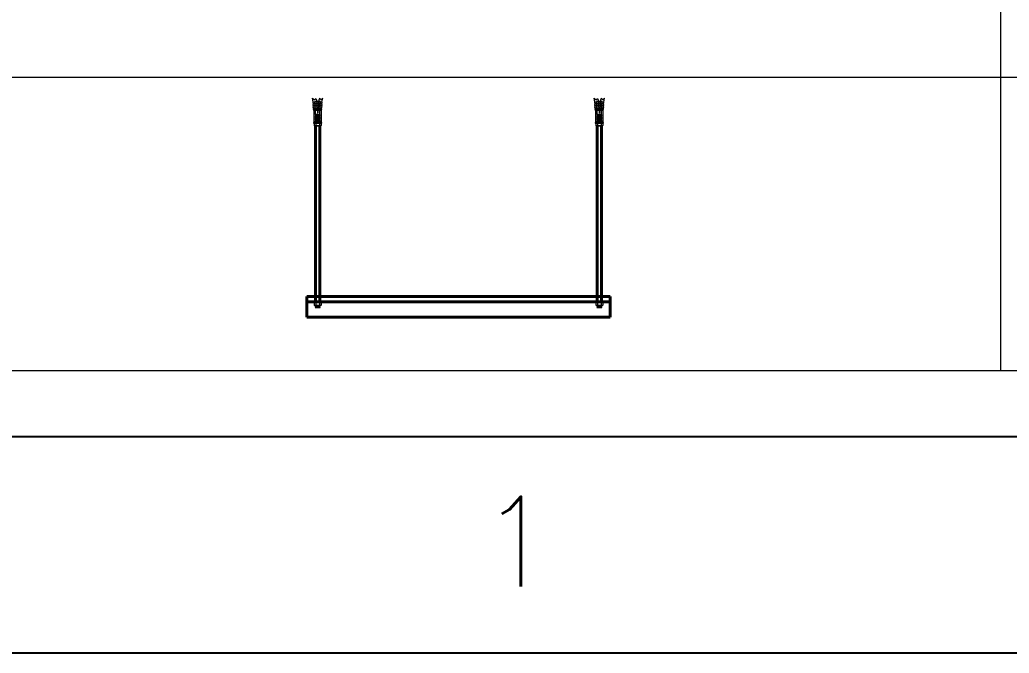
# Model space of a CAD drawing. Extents: x 2982526 to 3135339, y -1389320 to -1338265.
# Drawn here: x 2984340 to 2986128, y -1389320 to -1388175 of the extents above; entities that cross this region are included whole.
import ezdxf
from ezdxf.enums import TextEntityAlignment as Align

# ---------------------------------------------------------------- set-up
doc = ezdxf.new("R2010")
doc.units = 0
doc.header["$MEASUREMENT"] = 0
doc.linetypes.add('CONTINU', pattern=[0])
doc.layers.add('M_HVAC_DUCT SUPPORT', color=16, linetype='Continuous', lineweight=20, transparency=0.4)
doc.layers.add('MEP_HVAC_TEXT', color=7, linetype='Continuous')
doc.layers.add('TITLE', color=7, linetype='Continuous')
doc.styles.add('ROMANS', font='romans.shx')

# ---------------------------------------------------------------- blocks, each defined once
blk = doc.blocks.new('A$C1BA14061')
at = {"layer": 'TITLE'}
blk.add_line((202692.2, -139173.7), (1203.9, -139173.7), dxfattribs=at)
at = {"layer": 'TITLE', "color": 7}
blk.add_line((203982.1, -140463.6), (0, -140463.6), dxfattribs=at)
at = {"layer": 'TITLE', "color": 0, "style": 'ROMANS', "width": 1}
blk.add_text('1', height=534.7, dxfattribs=at).set_placement((8851.7, -139799.3), align=Align.MIDDLE)
blk = doc.blocks.new('*U38')
at = {"layer": 'M_HVAC_DUCT SUPPORT', "color": 8, "linetype": 'Continuous', "ltscale": 500}
for p, q in [((-73463.1, 601892.4), (-73464.7, 601901.7)), ((-73464.7, 601901.7), (-73461.2, 601898.1)), ((-73463.5, 601892.4), (-73442.3, 601892.4)), ((-73462.6, 601888.6), (-73463.5, 601892.4)), ((-73461.2, 601898.1), (-73457.5, 601900.9)), ((-73458.1, 601873.3), (-73459.6, 601893.5)), ((-73459.1, 601894.3, 51366.3), (-73446.7, 601894.3, 51366.3)), ((-73457.5, 601900.9), (-73455.7, 601897.4)), ((-73455.7, 601897.4), (-73453.4, 601867.7)), ((-73450.1, 601897.4), (-73452.4, 601867.7)), ((-73448.3, 601900.9), (-73450.1, 601897.4)), ((-73444.6, 601898.1), (-73448.3, 601900.9)), ((-73447.7, 601873.3), (-73446.2, 601893.5)), ((-73441.1, 601901.7), (-73444.6, 601898.1)), ((-73443.2, 601888.6), (-73442.3, 601892.4)), ((-73442.7, 601892.4), (-73441.1, 601901.7)), ((-72803.3, 601892.4), (-72805, 601901.7)), ((-72805, 601901.7), (-72801.5, 601898.1)), ((-72803.8, 601892.4), (-72782.6, 601892.4)), ((-72802.9, 601888.6), (-72803.8, 601892.4)), ((-72801.5, 601898.1), (-72797.8, 601900.9)), ((-72798.3, 601873.3), (-72799.9, 601893.5)), ((-72799.4, 601894.3, 51366.3), (-72787, 601894.3, 51366.3)), ((-72797.8, 601900.9), (-72796, 601897.4)), ((-72796, 601897.4), (-72793.7, 601867.7)), ((-72790.4, 601897.4), (-72792.7, 601867.7)), ((-72788.6, 601900.9), (-72790.4, 601897.4)), ((-72784.9, 601898.1), (-72788.6, 601900.9)), ((-72788, 601873.3), (-72786.5, 601893.5)), ((-72781.4, 601901.7), (-72784.9, 601898.1)), ((-72783.5, 601888.6), (-72782.6, 601892.4)), ((-72783, 601892.4), (-72781.4, 601901.7)), ((-73463.5, 601888.6), (-73442.3, 601888.6)), ((-73462.6, 601884.8), (-73463.5, 601888.6)), ((-73463.5, 601884.8), (-73442.3, 601884.8)), ((-73462.6, 601881), (-73463.5, 601884.8)), ((-73463.1, 601881), (-73442.7, 601881)), ((-73462.2, 601877.1), (-73463.1, 601881)), ((-73443.2, 601877.1), (-73462.6, 601877.1)), ((-73461.8, 601873.3), (-73462.6, 601877.1)), ((-73462.2, 601877.1), (-73443.6, 601877.1)), ((-73462.2, 601873.3), (-73443.6, 601873.3)), ((-73462.2, 601845.2), (-73462.2, 601873.3)), ((-73458.1, 601864), (-73458.1, 601873.3)), ((-73447.7, 601864.8), (-73447.7, 601873.3)), ((-73444, 601873.3), (-73443.2, 601877.1)), ((-73443.6, 601877.1), (-73442.7, 601881)), ((-73443.6, 601873.3), (-73443.6, 601845.2)), ((-73443.2, 601884.8), (-73442.3, 601888.6)), ((-73443.2, 601881), (-73442.3, 601884.8)), ((-72803.8, 601888.6), (-72782.6, 601888.6)), ((-72802.9, 601884.8), (-72803.8, 601888.6)), ((-72803.8, 601884.8), (-72782.6, 601884.8)), ((-72802.9, 601881), (-72803.8, 601884.8)), ((-72803.3, 601881), (-72783, 601881)), ((-72802.5, 601877.1), (-72803.3, 601881)), ((-72783.5, 601877.1), (-72802.9, 601877.1)), ((-72802.1, 601873.3), (-72802.9, 601877.1)), ((-72802.5, 601877.1), (-72783.9, 601877.1)), ((-72802.5, 601873.3), (-72783.9, 601873.3)), ((-72802.5, 601845.2), (-72802.5, 601873.3)), ((-72798.3, 601864), (-72798.3, 601873.3)), ((-72788, 601864.8), (-72788, 601873.3)), ((-72784.3, 601873.3), (-72783.5, 601877.1)), ((-72783.9, 601877.1), (-72783, 601881)), ((-72783.9, 601873.3), (-72783.9, 601845.2)), ((-72783.5, 601884.8), (-72782.6, 601888.6)), ((-72783.5, 601881), (-72782.6, 601884.8)), ((-73459.3, 601847.9), (-73459.3, 601845.2)), ((-73447.3, 601847.9), (-73459.3, 601847.9)), ((-73458.9, 601863.1), (-73446.9, 601864)), ((-73458.9, 601863.1), (-73458.1, 601864)), ((-73458.1, 601862.3), (-73458.9, 601863.1)), ((-73458.9, 601861.4), (-73446.9, 601862.3)), ((-73458.9, 601861.4), (-73458.1, 601862.3)), ((-73458.1, 601860.6), (-73458.9, 601861.4)), ((-73458.9, 601859.7), (-73446.9, 601860.6)), ((-73458.9, 601859.7), (-73458.1, 601860.6)), ((-73458.1, 601858.9), (-73458.9, 601859.7)), ((-73458.9, 601858.1), (-73446.9, 601858.9)), ((-73458.9, 601858.1), (-73458.1, 601858.9)), ((-73458.1, 601857.2), (-73458.9, 601858.1)), ((-73458.9, 601856.4), (-73446.9, 601857.2)), ((-73458.9, 601856.4), (-73458.1, 601857.2)), ((-73458.1, 601855.5), (-73458.9, 601856.4)), ((-73458.9, 601854.7), (-73446.9, 601855.5)), ((-73458.9, 601854.7), (-73458.1, 601855.5)), ((-73458.1, 601853.8), (-73458.9, 601854.7)), ((-73458.9, 601853), (-73446.9, 601853.8)), ((-73458.9, 601853), (-73458.1, 601853.8)), ((-73458.1, 601852.1), (-73458.9, 601853)), ((-73458.9, 601851.3), (-73446.9, 601852.1)), ((-73458.9, 601851.3), (-73458.1, 601852.1)), ((-73458.1, 601850.4), (-73458.9, 601851.3)), ((-73458.9, 601849.6), (-73446.9, 601850.4)), ((-73458.9, 601849.6), (-73458.1, 601850.4)), ((-73458.1, 601848.7), (-73458.9, 601849.6)), ((-73458.9, 601847.9), (-73446.9, 601848.7)), ((-73458.9, 601847.9), (-73458.1, 601848.7)), ((-73458.9, 601847.9), (-73458.9, 601847.9)), ((-73447.7, 601864.8), (-73458.1, 601864.8)), ((-73458.1, 601864), (-73447.7, 601864.8)), ((-73458.1, 601864), (-73447.7, 601864.8)), ((-73458.1, 601862.3), (-73447.7, 601863.1)), ((-73458.1, 601860.6), (-73447.7, 601861.4)), ((-73458.1, 601858.9), (-73447.7, 601859.7)), ((-73458.1, 601857.2), (-73447.7, 601858.1)), ((-73458.1, 601855.5), (-73447.7, 601856.4)), ((-73458.1, 601853.8), (-73447.7, 601854.7)), ((-73458.1, 601852.1), (-73447.7, 601853)), ((-73458.1, 601850.4), (-73447.7, 601851.3)), ((-73458.1, 601848.7), (-73447.7, 601849.6)), ((-73452.4, 601867.7), (-73453.4, 601867.7)), ((-73446.9, 601864), (-73447.7, 601864.8)), ((-73447.7, 601863.1), (-73446.9, 601864)), ((-73446.9, 601862.3), (-73447.7, 601863.1)), ((-73447.7, 601861.4), (-73446.9, 601862.3)), ((-73446.9, 601860.6), (-73447.7, 601861.4)), ((-73447.7, 601859.7), (-73446.9, 601860.6)), ((-73446.9, 601858.9), (-73447.7, 601859.7)), ((-73447.7, 601858.1), (-73446.9, 601858.9)), ((-73446.9, 601857.2), (-73447.7, 601858.1)), ((-73447.7, 601856.4), (-73446.9, 601857.2)), ((-73446.9, 601855.5), (-73447.7, 601856.4)), ((-73447.7, 601854.7), (-73446.9, 601855.5)), ((-73446.9, 601853.8), (-73447.7, 601854.7)), ((-73447.7, 601853), (-73446.9, 601853.8)), ((-73446.9, 601852.1), (-73447.7, 601853)), ((-73447.7, 601851.3), (-73446.9, 601852.1)), ((-73446.9, 601850.4), (-73447.7, 601851.3)), ((-73447.7, 601849.6), (-73446.9, 601850.4)), ((-73446.9, 601848.7), (-73447.7, 601849.6)), ((-73447.7, 601847.9), (-73446.9, 601848.7)), ((-73447.3, 601847.9), (-73447.3, 601845.2)), ((-72799.6, 601847.9), (-72799.6, 601845.2)), ((-72787.6, 601847.9), (-72799.6, 601847.9)), ((-72799.2, 601863.1), (-72787.2, 601864)), ((-72799.2, 601863.1), (-72798.3, 601864)), ((-72798.3, 601862.3), (-72799.2, 601863.1)), ((-72799.2, 601861.4), (-72787.2, 601862.3)), ((-72799.2, 601861.4), (-72798.3, 601862.3)), ((-72798.3, 601860.6), (-72799.2, 601861.4)), ((-72799.2, 601859.7), (-72787.2, 601860.6)), ((-72799.2, 601859.7), (-72798.3, 601860.6)), ((-72798.3, 601858.9), (-72799.2, 601859.7)), ((-72799.2, 601858.1), (-72787.2, 601858.9)), ((-72799.2, 601858.1), (-72798.3, 601858.9)), ((-72798.3, 601857.2), (-72799.2, 601858.1)), ((-72799.2, 601856.4), (-72787.2, 601857.2)), ((-72799.2, 601856.4), (-72798.3, 601857.2)), ((-72798.3, 601855.5), (-72799.2, 601856.4)), ((-72799.2, 601854.7), (-72787.2, 601855.5)), ((-72799.2, 601854.7), (-72798.3, 601855.5)), ((-72798.3, 601853.8), (-72799.2, 601854.7)), ((-72799.2, 601853), (-72787.2, 601853.8)), ((-72799.2, 601853), (-72798.3, 601853.8)), ((-72798.3, 601852.1), (-72799.2, 601853)), ((-72799.2, 601851.3), (-72787.2, 601852.1)), ((-72799.2, 601851.3), (-72798.3, 601852.1)), ((-72798.3, 601850.4), (-72799.2, 601851.3)), ((-72799.2, 601849.6), (-72787.2, 601850.4)), ((-72799.2, 601849.6), (-72798.3, 601850.4)), ((-72798.3, 601848.7), (-72799.2, 601849.6)), ((-72799.2, 601847.9), (-72787.2, 601848.7)), ((-72799.2, 601847.9), (-72798.3, 601848.7)), ((-72799.2, 601847.9), (-72799.2, 601847.9)), ((-72788, 601864.8), (-72798.3, 601864.8)), ((-72798.3, 601864), (-72788, 601864.8)), ((-72798.3, 601864), (-72788, 601864.8)), ((-72798.3, 601862.3), (-72788, 601863.1)), ((-72798.3, 601860.6), (-72788, 601861.4)), ((-72798.3, 601858.9), (-72788, 601859.7)), ((-72798.3, 601857.2), (-72788, 601858.1)), ((-72798.3, 601855.5), (-72788, 601856.4)), ((-72798.3, 601853.8), (-72788, 601854.7)), ((-72798.3, 601852.1), (-72788, 601853)), ((-72798.3, 601850.4), (-72788, 601851.3)), ((-72798.3, 601848.7), (-72788, 601849.6)), ((-72792.7, 601867.7), (-72793.7, 601867.7)), ((-72787.2, 601864), (-72788, 601864.8)), ((-72788, 601863.1), (-72787.2, 601864)), ((-72787.2, 601862.3), (-72788, 601863.1)), ((-72788, 601861.4), (-72787.2, 601862.3)), ((-72787.2, 601860.6), (-72788, 601861.4)), ((-72788, 601859.7), (-72787.2, 601860.6)), ((-72787.2, 601858.9), (-72788, 601859.7)), ((-72788, 601858.1), (-72787.2, 601858.9)), ((-72787.2, 601857.2), (-72788, 601858.1)), ((-72788, 601856.4), (-72787.2, 601857.2)), ((-72787.2, 601855.5), (-72788, 601856.4)), ((-72788, 601854.7), (-72787.2, 601855.5)), ((-72787.2, 601853.8), (-72788, 601854.7)), ((-72788, 601853), (-72787.2, 601853.8)), ((-72787.2, 601852.1), (-72788, 601853)), ((-72788, 601851.3), (-72787.2, 601852.1)), ((-72787.2, 601850.4), (-72788, 601851.3)), ((-72788, 601849.6), (-72787.2, 601850.4)), ((-72787.2, 601848.7), (-72788, 601849.6)), ((-72788, 601847.9), (-72787.2, 601848.7)), ((-72787.6, 601847.9), (-72787.6, 601845.2)), ((-73461.3, 601843.8), (-73461.3, 601837.8)), ((-73444.5, 601843.8), (-73461.3, 601843.8)), ((-73460.3, 601837), (-73461.3, 601837.8)), ((-73445.5, 601837), (-73460.3, 601837)), ((-73457.1, 601843.8), (-73457.1, 601837.8)), ((-73448.7, 601843.8), (-73448.7, 601837.8)), ((-73445.5, 601837), (-73444.5, 601837.8)), ((-73444.5, 601843.8), (-73444.5, 601837.8)), ((-72801.5, 601843.8), (-72801.5, 601837.8)), ((-72784.8, 601843.8), (-72801.5, 601843.8)), ((-72800.6, 601837), (-72801.5, 601837.8)), ((-72785.8, 601837), (-72800.6, 601837)), ((-72797.4, 601843.8), (-72797.4, 601837.8)), ((-72789, 601843.8), (-72789, 601837.8)), ((-72785.8, 601837), (-72784.8, 601837.8)), ((-72784.8, 601843.8), (-72784.8, 601837.8))]:
    blk.add_line(p, q, dxfattribs=at)
at = {"layer": 'M_HVAC_DUCT SUPPORT', "color": 8, "lineweight": 40}
for p, q in [((-73457.9, 601837), (-73457.9, 601424.5)), ((-73447.9, 601424.5), (-73447.9, 601837)), ((-72798.2, 601837), (-72798.2, 601424.5)), ((-72793.2, 601837), (-72793.2, 601837)), ((-72793.2, 601837), (-72793.2, 601837)), ((-72788.2, 601424.5), (-72788.2, 601837)), ((-73478, 601437), (-73478, 601437)), ((-73478, 601437), (-73478, 601424.5)), ((-73478, 601389.3), (-73478, 601437)), ((-73478, 601437), (-72768, 601437)), ((-72768, 601437), (-73478, 601437)), ((-73457.9, 601437), (-73462.8, 601437)), ((-73462.8, 601437), (-73457.9, 601437)), ((-73448.2, 601437), (-73457.9, 601437)), ((-73457.9, 601437), (-73448.2, 601437)), ((-73448.2, 601437), (-73443.3, 601437)), ((-73443.3, 601437), (-73448.2, 601437)), ((-72797.9, 601437), (-72802.8, 601437)), ((-72802.8, 601437), (-72797.9, 601437)), ((-72788.2, 601437), (-72797.9, 601437)), ((-72797.9, 601437), (-72788.2, 601437)), ((-72788.2, 601437), (-72783.3, 601437)), ((-72783.3, 601437), (-72788.2, 601437)), ((-72768, 601437), (-72768, 601389.3)), ((-72768, 601424.5), (-72768, 601437)), ((-72768, 601437), (-72768, 601437)), ((-73478, 601424.5), (-73478, 601424.5)), ((-73478, 601424.5), (-73478, 601389.3)), ((-72768, 601424.5), (-73478, 601424.5)), ((-72768, 601424.5), (-73478, 601424.5)), ((-73457.9, 601424.5), (-73462.8, 601424.5)), ((-73462.8, 601424.5), (-73457.9, 601424.5)), ((-73448.2, 601424.5), (-73457.9, 601424.5)), ((-73457.9, 601424.5), (-73448.2, 601424.5)), ((-73448.2, 601424.5), (-73443.3, 601424.5)), ((-73443.3, 601424.5), (-73448.2, 601424.5)), ((-72797.9, 601424.5), (-72802.8, 601424.5)), ((-72802.8, 601424.5), (-72797.9, 601424.5)), ((-72788.2, 601424.5), (-72797.9, 601424.5)), ((-72797.9, 601424.5), (-72788.2, 601424.5)), ((-72788.2, 601424.5), (-72783.3, 601424.5)), ((-72783.3, 601424.5), (-72788.2, 601424.5)), ((-72768, 601389.3), (-72768, 601424.5)), ((-72768, 601424.5), (-72768, 601424.5)), ((-73478, 601389.3), (-73478, 601389.3)), ((-72768, 601389.3), (-73478, 601389.3)), ((-72768, 601389.3), (-73478, 601389.3)), ((-73453, 601390.1), (-73453, 601390.1)), ((-73453, 601390.1), (-73453, 601390.1)), ((-72793, 601390.1), (-72793, 601390.1)), ((-72793, 601390.1), (-72793, 601390.1)), ((-72768, 601389.3), (-72768, 601389.3))]:
    blk.add_line(p, q, dxfattribs=at)
at = {"layer": 'M_HVAC_DUCT SUPPORT', "color": 8}
for p, q in [((-73461.4, 601423.1), (-73461.4, 601417.1)), ((-73444.7, 601423.1), (-73461.4, 601423.1)), ((-73460, 601416.3), (-73461.4, 601417.1)), ((-73446.1, 601416.3), (-73460, 601416.3)), ((-73459.2, 601416.2), (-73457.6, 601416.3)), ((-73459.1, 601416.3), (-73459.2, 601416.2)), ((-73459.2, 601416.2), (-73458.2, 601415.5)), ((-73459, 601414.6), (-73447, 601415.5)), ((-73459, 601414.6), (-73458.2, 601415.5)), ((-73458.2, 601413.8), (-73459, 601414.6)), ((-73459, 601413), (-73447, 601413.8)), ((-73459, 601413), (-73458.2, 601413.8)), ((-73458.2, 601412.1), (-73459, 601413)), ((-73459, 601411.3), (-73447, 601412.1)), ((-73459, 601411.3), (-73458.2, 601412.1)), ((-73458.3, 601410.5), (-73459, 601411.3)), ((-73458.3, 601410.5), (-73447.1, 601410.5)), ((-73447.9, 601416.3), (-73458.2, 601416.3)), ((-73458.2, 601415.5), (-73447.9, 601416.3)), ((-73458.2, 601415.5), (-73447.9, 601416.3)), ((-73458.2, 601413.8), (-73447.9, 601414.6)), ((-73458.2, 601412.1), (-73447.9, 601413)), ((-73457.2, 601423.1), (-73457.2, 601417.1)), ((-73457, 601410.5), (-73447.9, 601411.3)), ((-73448.9, 601423.1), (-73448.9, 601417.1)), ((-73447, 601415.5), (-73447.9, 601416.3)), ((-73447.9, 601414.6), (-73447, 601415.5)), ((-73447, 601413.8), (-73447.9, 601414.6)), ((-73447.9, 601413), (-73447, 601413.8)), ((-73447, 601412.1), (-73447.9, 601413)), ((-73447.9, 601411.3), (-73447, 601412.1)), ((-73447.1, 601410.5), (-73447.9, 601411.3)), ((-73446.1, 601416.3), (-73444.7, 601417.1)), ((-73444.7, 601423.1), (-73444.7, 601417.1)), ((-72801.4, 601423.1), (-72801.4, 601417.1)), ((-72784.7, 601423.1), (-72801.4, 601423.1)), ((-72800, 601416.3), (-72801.4, 601417.1)), ((-72786.1, 601416.3), (-72800, 601416.3)), ((-72799.2, 601416.2), (-72797.6, 601416.3)), ((-72799.1, 601416.3), (-72799.2, 601416.2)), ((-72799.2, 601416.2), (-72798.2, 601415.5)), ((-72799, 601414.6), (-72787, 601415.5)), ((-72799, 601414.6), (-72798.2, 601415.5)), ((-72798.2, 601413.8), (-72799, 601414.6)), ((-72799, 601413), (-72787, 601413.8)), ((-72799, 601413), (-72798.2, 601413.8)), ((-72798.2, 601412.1), (-72799, 601413)), ((-72799, 601411.3), (-72787, 601412.1)), ((-72799, 601411.3), (-72798.2, 601412.1)), ((-72798.3, 601410.5), (-72799, 601411.3)), ((-72798.3, 601410.5), (-72787.1, 601410.5)), ((-72787.9, 601416.3), (-72798.2, 601416.3)), ((-72798.2, 601415.5), (-72787.9, 601416.3)), ((-72798.2, 601415.5), (-72787.9, 601416.3)), ((-72798.2, 601413.8), (-72787.9, 601414.6)), ((-72798.2, 601412.1), (-72787.9, 601413)), ((-72797.2, 601423.1), (-72797.2, 601417.1)), ((-72797, 601410.5), (-72787.9, 601411.3)), ((-72788.9, 601423.1), (-72788.9, 601417.1)), ((-72787, 601415.5), (-72787.9, 601416.3)), ((-72787.9, 601414.6), (-72787, 601415.5)), ((-72787, 601413.8), (-72787.9, 601414.6)), ((-72787.9, 601413), (-72787, 601413.8)), ((-72787, 601412.1), (-72787.9, 601413)), ((-72787.9, 601411.3), (-72787, 601412.1)), ((-72787.1, 601410.5), (-72787.9, 601411.3)), ((-72786.1, 601416.3), (-72784.7, 601417.1)), ((-72784.7, 601423.1), (-72784.7, 601417.1))]:
    blk.add_line(p, q, dxfattribs=at)
at = {"layer": 'M_HVAC_DUCT SUPPORT', "color": 8, "linetype": 'Continuous', "ltscale": 500}
for points in [[(-73442.9, 601843.8), (-73462.9, 601843.8), (-73462.9, 601845.2), (-73442.9, 601845.2)], [(-72783.2, 601843.8), (-72803.2, 601843.8), (-72803.2, 601845.2), (-72783.2, 601845.2)]]:
    blk.add_lwpolyline(points, close=True, dxfattribs=at)
at = {"layer": 'M_HVAC_DUCT SUPPORT', "color": 8}
for points in [[(-73443, 601423.1), (-73463.1, 601423.1), (-73463.1, 601424.5), (-73443, 601424.5)], [(-72783, 601423.1), (-72803.1, 601423.1), (-72803.1, 601424.5), (-72783, 601424.5)]]:
    blk.add_lwpolyline(points, close=True, dxfattribs=at)
at = {"layer": 'M_HVAC_DUCT SUPPORT', "color": 8, "linetype": 'Continuous', "ltscale": 500}
for centre, radius, start, end in [((-73458.8, 601893.5, 51366.3), 0.846, 110.7967, 184.4577), ((-73447, 601893.5, 51366.3), 0.846, 355.5423, 69.2033), ((-72799.1, 601893.5, 51366.3), 0.846, 110.7967, 184.4577), ((-72787.3, 601893.5, 51366.3), 0.846, 355.5423, 69.2033), ((-73459.2, 601840.1), 3.11, 227.7922, 312.2078), ((-73452.9, 601848.3), 11.3, 248.2539, 291.7739), ((-73446.6, 601840.1), 3.11, 227.7922, 312.2078), ((-72799.5, 601840.1), 3.11, 227.7922, 312.2078), ((-72793.2, 601848.3), 11.3, 248.2539, 291.7739), ((-72786.9, 601840.1), 3.11, 227.7922, 312.2078)]:
    blk.add_arc(centre, radius, start, end, dxfattribs=at)
at = {"layer": 'M_HVAC_DUCT SUPPORT', "color": 8}
for centre, radius, start, end in [((-73459.3, 601419.4, -8.6), 3.02, 230.7942, 312.8278), ((-73453.1, 601427.6, -8.6), 11.3, 248.2539, 291.7739), ((-73446.8, 601419.4, -8.6), 3.02, 227.1722, 309.2058), ((-72799.3, 601419.4, -8.6), 3.02, 230.7942, 312.8278), ((-72793.1, 601427.6, -8.6), 11.3, 248.2539, 291.7739), ((-72786.8, 601419.4, -8.6), 3.02, 227.1722, 309.2058)]:
    blk.add_arc(centre, radius, start, end, dxfattribs=at)

msp = doc.modelspace()

# ---------------------------------------------------------------- linework, layer by layer
at = {"layer": 'MEP_HVAC_TEXT', "linetype": 'CONTINU', "lineweight": 0}
for p, q in [((2986112.4, -1379467.1), (2986112.4, -1388809.1)), ((2983023.9, -1388278.7), (2989998.9, -1388278.7)), ((2983023.9, -1388809.1), (2989998.9, -1388809.1))]:
    msp.add_line(p, q, dxfattribs=at)

# ---------------------------------------------------------------- block references
at = {"layer": 'M_HVAC_DUCT SUPPORT', "lineweight": 0, "xscale": -0.7717184576793149, "yscale": 0.7717184576793149, "zscale": 0.7717184576793149}
msp.add_blockref('*U38', (2928702.3, -1852815.8), dxfattribs=at)
at = {"layer": 'TITLE', "lineweight": 0, "xscale": 0.3035552556082519, "yscale": 0.3035553943041123, "zscale": 0.3035553665695551}
msp.add_blockref('A$C1BA14061', (2982551.7, -1346682), dxfattribs=at)

doc.saveas('drawing.dxf')
